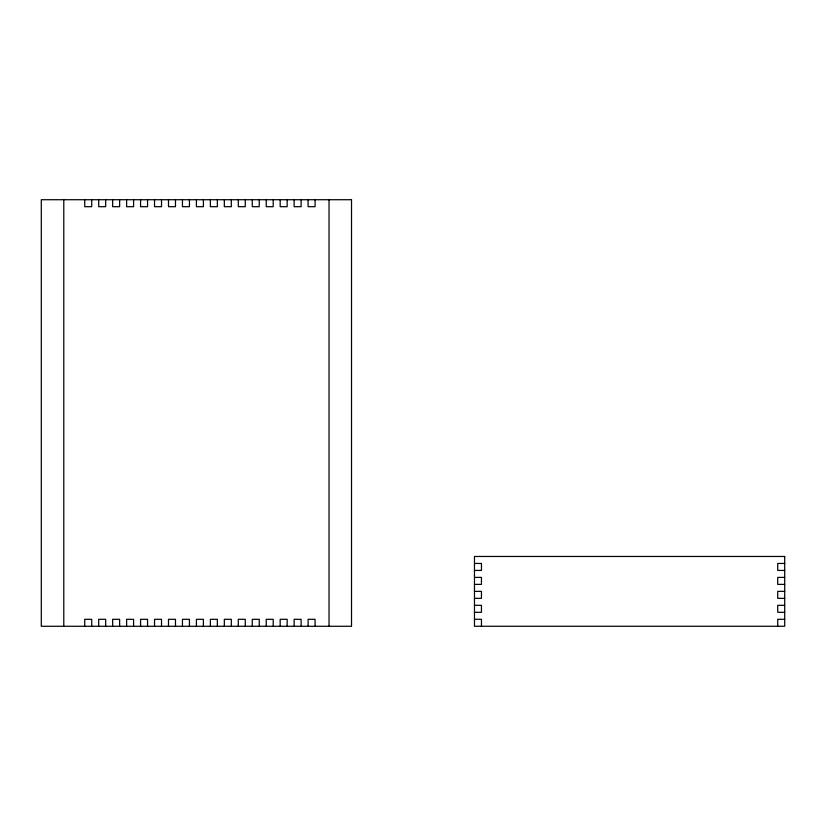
<?xml version="1.0" encoding="UTF-8"?>
<svg xmlns="http://www.w3.org/2000/svg" width="826" height="826" viewBox="0 0 826 826"><rect width="100%" height="100%" fill="white"/><g stroke="black" fill="none" stroke-linecap="round" stroke-linejoin="round"><path stroke-width="1.24" d="M474.475 563.446L481.455 563.446L481.455 570.425L474.475 570.425M784.7 563.446L777.72 563.446L777.72 570.425L784.7 570.425M474.475 577.405L481.455 577.405L481.455 584.385L474.475 584.385M784.7 577.405L777.72 577.405L777.72 584.385L784.7 584.385M474.475 591.364L481.455 591.364L481.455 598.344L474.475 598.344M784.7 591.364L777.72 591.364L777.72 598.344L784.7 598.344M474.475 605.324L481.455 605.324L481.455 612.303L474.475 612.303M784.7 605.324L777.72 605.324L777.72 612.303L784.7 612.303M474.475 619.283L481.455 619.283L481.455 626.263M784.7 619.283L777.72 619.283L777.72 626.263M329.037 199.716L329.037 626.284M315.078 199.716L315.078 206.696L308.098 206.696L308.098 199.716M315.078 626.284L315.078 619.304L308.098 619.304L308.098 626.284M301.118 199.716L301.118 206.696L294.139 206.696L294.139 199.716M301.118 626.284L301.118 619.304L294.139 619.304L294.139 626.284M287.159 199.716L287.159 206.696L280.179 206.696L280.179 199.716M287.159 626.284L287.159 619.304L280.179 619.304L280.179 626.284M273.2 199.716L273.2 206.696L266.22 206.696L266.22 199.716M273.2 626.284L273.2 619.304L266.22 619.304L266.22 626.284M259.24 199.716L259.24 206.696L252.26 206.696L252.26 199.716M259.24 626.284L259.24 619.304L252.26 619.304L252.26 626.284M245.27 199.716L245.27 206.696L238.291 206.696L238.291 199.716M245.27 626.284L245.27 619.304L238.291 619.304L238.291 626.284M231.311 199.716L231.311 206.696L224.331 206.696L224.331 199.716M231.311 626.284L231.311 619.304L224.331 619.304L224.331 626.284M217.352 199.716L217.352 206.696L210.372 206.696L210.372 199.716M217.352 626.284L217.352 619.304L210.372 619.304L210.372 626.284M203.392 199.716L203.392 206.696L196.412 206.696L196.412 199.716M203.392 626.284L203.392 619.304L196.412 619.304L196.412 626.284M189.433 199.716L189.433 206.696L182.453 206.696L182.453 199.716M189.433 626.284L189.433 619.304L182.453 619.304L182.453 626.284M175.473 199.716L175.473 206.696L168.494 206.696L168.494 199.716M175.473 626.284L175.473 619.304L168.494 619.304L168.494 626.284M161.514 199.716L161.514 206.696L154.534 206.696L154.534 199.716M161.514 626.284L161.514 619.304L154.534 619.304L154.534 626.284M147.555 199.716L147.555 206.696L140.575 206.696L140.575 199.716M147.555 626.284L147.555 619.304L140.575 619.304L140.575 626.284M133.595 199.716L133.595 206.696L126.615 206.696L126.615 199.716M133.595 626.284L133.595 619.304L126.615 619.304L126.615 626.284M119.636 199.716L119.636 206.696L112.656 206.696L112.656 199.716M119.636 626.284L119.636 619.304L112.656 619.304L112.656 626.284M105.676 199.716L105.676 206.696L98.697 206.696L98.697 199.716M105.676 626.284L105.676 619.304L98.697 619.304L98.697 626.284M91.717 199.716L91.717 206.696L84.727 206.696L84.727 199.716M91.717 626.284L91.717 619.304L84.727 619.304L84.727 626.284M63.788 199.716L63.788 626.284M351.525 199.716L41.3 199.716L41.3 626.284L351.525 626.284L351.525 199.716M784.7 556.466L474.475 556.466L474.475 626.263L784.7 626.263L784.7 556.466"/></g></svg>
